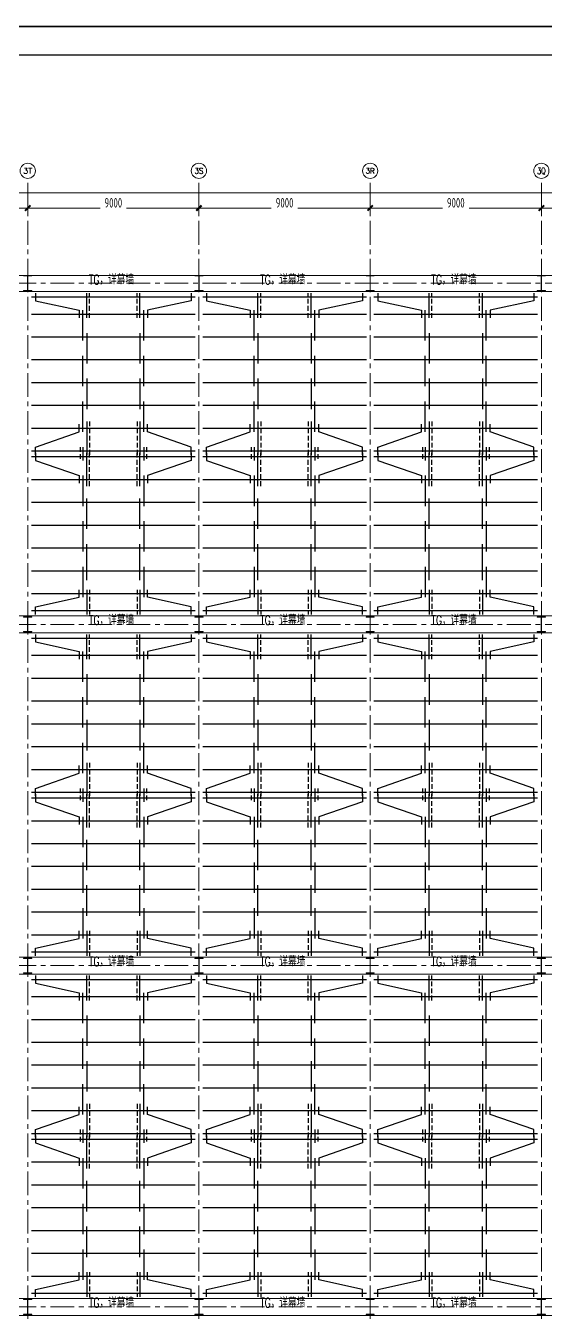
# Model space of a CAD drawing. Extents: x -1201378 to 2367219, y -619313 to 244905.
# Drawn here: x 2163142 to 2190442, y -237786 to -169915 of the extents above; entities that cross this region are included whole.
import ezdxf
from ezdxf.enums import TextEntityAlignment as Align

# ---------------------------------------------------------------- set-up
doc = ezdxf.new("R2010")
doc.units = 0
doc.header["$LTSCALE"] = 1000
doc.linetypes.add('CENTER', pattern=[2, 1.25, -0.25, 0.25, -0.25])
doc.linetypes.add('DASHED', pattern=[0.75, 0.5, -0.25])
doc.layers.get('0').update_dxf_attribs({"linetype": 'CONTINUOUS'})
doc.layers.get('Defpoints').update_dxf_attribs({"linetype": 'CONTINUOUS'})
for name, color, linetype in [('0-cxFrame', 155, 'CONTINUOUS'), ('A-WINDOW', 140, 'CONTINUOUS'), ('S-SHAPE', 51, 'CONTINUOUS')]:
    doc.layers.add(name, color=color, linetype=linetype)
for name, color, linetype, lineweight in [('0-cxText', 131, 'CONTINUOUS', 25), ('S-axis', 111, 'CONTINUOUS', 0), ('S-col', 2, 'CONTINUOUS', 0), ('S-dote', 5, 'CENTER', 0), ('THIN', 7, 'CONTINUOUS', 0), ('梁', 4, 'CONTINUOUS', 18)]:
    doc.layers.add(name, color=color, linetype=linetype, lineweight=lineweight)
doc.styles.add('_TCH_AXIS', font='COMPLEX', dxfattribs={"bigfont": 'GBCBIG'})
doc.styles.add('cx_tuming', font='simhei.ttf')
doc.styles.add('cx_tuqian1', font='')
doc.styles.add('TSSD_Dimension', font='tssdeng.shx', dxfattribs={"width": 0.7, "bigfont": 'hztxt.shx'})
doc.styles.add('TSSD_Rein', font='tj-romans1.shx', dxfattribs={"width": 0.7, "bigfont": 'tj-hztxt.shx'})
doc.styles.add('黑体', font='simhei.ttf', dxfattribs={"width": 0.8})
doc.styles.get('cx_tuqian1').set_extended_font_data('SimSun')
doc.dimstyles.new('TSSD_200_200', dxfattribs={"dimtxt": 500, "dimasz": 200, "dimexe": 200, "dimexo": 500, "dimgap": 200, "dimtad": 1, "dimdec": 0, "dimzin": 0, "dimdsep": 46, "dimtxsty": 'TSSD_Dimension', "dimblk": 'ARCHTICK', "dimcen": 0, "dimdle": 200, "dimclrt": 7, "dimadec": 0, "dimazin": 0, "dimtfac": 1, "dimtdec": 0, "dimtix": 1, "dimtmove": 2, "dimatfit": 3, "dimfxl": 1, "dimtolj": 1, "dimtzin": 0, "dimarcsym": 0})

# ---------------------------------------------------------------- blocks, each defined once
blk = doc.blocks.new('w42343243')
at = {"layer": 'S-col'}
blk.add_lwpolyline([(-165069, 621020), (-164639, 621020), (-164639, 621002), (-164848, 621002), (-164848, 620238), (-164639, 620238), (-164639, 620220), (-165069, 620220), (-165069, 620238), (-164860, 620238), (-164860, 621002), (-165069, 621002)], close=True, dxfattribs=at)
blk = doc.blocks.new('42343')
at = {"layer": 'A-WINDOW'}
for p in [(-117000, 100), (-108000, 100), (-99000, 100), (-90000, 100), (-117000, -17850), (-108000, -17850), (-99000, -17850), (-90000, -17850), (-117000, -35800), (-108000, -35800), (-99000, -35800), (-90000, -35800), (-117000, -53750), (-108000, -53750), (-99000, -53750), (-90000, -53750)]:
    blk.add_blockref('w42343243', p, dxfattribs=at)
blk = doc.blocks.new('_ArchTick')
at = {"color": 0, "linetype": 'ByBlock', "const_width": 0.5}
blk.add_lwpolyline([(-0.71, -0.71), (0.71, 0.71)], dxfattribs=at)
blk = doc.blocks.new('*D464')
at = {"layer": 'Defpoints', "color": 0, "transparency": 16777216}
for p in [(-236758, -279500), (-245758, -280358), (-236758, -280358)]:
    blk.add_point(p, dxfattribs=at)
at = {"layer": 'S-axis', "color": 0, "lineweight": -2, "transparency": 16777216}
for p, q in [((-245958, -279500), (-241957, -279500)), ((-245758, -279858), (-245758, -279300)), ((-236558, -279500), (-240560, -279500)), ((-236758, -279858), (-236758, -279300))]:
    blk.add_line(p, q, dxfattribs=at)
at = {"layer": 'S-axis', "color": 0, "lineweight": -2, "transparency": 16777216, "xscale": 200, "yscale": 200, "zscale": 200, "rotation": 180}
blk.add_blockref('_ArchTick', (-245758, -279500), dxfattribs=at)
at = {"layer": 'S-axis', "color": 0, "lineweight": -2, "transparency": 16777216, "xscale": 200, "yscale": 200, "zscale": 200}
blk.add_blockref('_ArchTick', (-236758, -279500), dxfattribs=at)
at = {"layer": 'S-axis', "color": 7, "transparency": 16777216, "insert": (-241258, -279225), "char_height": 500, "attachment_point": 5, "style": 'TSSD_Dimension'}
blk.add_mtext('\\A1;9000', dxfattribs=at)
blk = doc.blocks.new('*D465')
at = {"layer": 'Defpoints', "color": 0, "transparency": 16777216}
for p in [(-227758, -279500), (-236758, -280358), (-227758, -280358)]:
    blk.add_point(p, dxfattribs=at)
at = {"layer": 'S-axis', "color": 0, "lineweight": -2, "transparency": 16777216}
for p, q in [((-236958, -279500), (-232957, -279500)), ((-236758, -279858), (-236758, -279300)), ((-227558, -279500), (-231560, -279500)), ((-227758, -279858), (-227758, -279300))]:
    blk.add_line(p, q, dxfattribs=at)
at = {"layer": 'S-axis', "color": 0, "lineweight": -2, "transparency": 16777216, "xscale": 200, "yscale": 200, "zscale": 200, "rotation": 180}
blk.add_blockref('_ArchTick', (-236758, -279500), dxfattribs=at)
at = {"layer": 'S-axis', "color": 0, "lineweight": -2, "transparency": 16777216, "xscale": 200, "yscale": 200, "zscale": 200}
blk.add_blockref('_ArchTick', (-227758, -279500), dxfattribs=at)
at = {"layer": 'S-axis', "color": 7, "transparency": 16777216, "insert": (-232258, -279225), "char_height": 500, "attachment_point": 5, "style": 'TSSD_Dimension'}
blk.add_mtext('\\A1;9000', dxfattribs=at)
blk = doc.blocks.new('*D466')
at = {"layer": 'Defpoints', "color": 0, "transparency": 16777216}
for p in [(-218758, -279500), (-227758, -280358), (-218758, -280358)]:
    blk.add_point(p, dxfattribs=at)
at = {"layer": 'S-axis', "color": 0, "lineweight": -2, "transparency": 16777216}
for p, q in [((-227958, -279500), (-223957, -279500)), ((-227758, -279858), (-227758, -279300)), ((-218558, -279500), (-222560, -279500)), ((-218758, -279858), (-218758, -279300))]:
    blk.add_line(p, q, dxfattribs=at)
at = {"layer": 'S-axis', "color": 0, "lineweight": -2, "transparency": 16777216, "xscale": 200, "yscale": 200, "zscale": 200, "rotation": 180}
blk.add_blockref('_ArchTick', (-227758, -279500), dxfattribs=at)
at = {"layer": 'S-axis', "color": 0, "lineweight": -2, "transparency": 16777216, "xscale": 200, "yscale": 200, "zscale": 200}
blk.add_blockref('_ArchTick', (-218758, -279500), dxfattribs=at)
at = {"layer": 'S-axis', "color": 7, "transparency": 16777216, "insert": (-223258, -279225), "char_height": 500, "attachment_point": 5, "style": 'TSSD_Dimension'}
blk.add_mtext('\\A1;9000', dxfattribs=at)
blk = doc.blocks.new('*D467')
at = {"layer": 'Defpoints', "color": 0, "transparency": 16777216}
for p in [(-209758, -279500), (-218758, -280358), (-209758, -280358)]:
    blk.add_point(p, dxfattribs=at)
at = {"layer": 'S-axis', "color": 0, "lineweight": -2, "transparency": 16777216}
for p, q in [((-218958, -279500), (-214957, -279500)), ((-218758, -279858), (-218758, -279300)), ((-209558, -279500), (-213560, -279500)), ((-209758, -279858), (-209758, -279300))]:
    blk.add_line(p, q, dxfattribs=at)
at = {"layer": 'S-axis', "color": 0, "lineweight": -2, "transparency": 16777216, "xscale": 200, "yscale": 200, "zscale": 200, "rotation": 180}
blk.add_blockref('_ArchTick', (-218758, -279500), dxfattribs=at)
at = {"layer": 'S-axis', "color": 0, "lineweight": -2, "transparency": 16777216, "xscale": 200, "yscale": 200, "zscale": 200}
blk.add_blockref('_ArchTick', (-209758, -279500), dxfattribs=at)
at = {"layer": 'S-axis', "color": 7, "transparency": 16777216, "insert": (-214258, -279225), "char_height": 500, "attachment_point": 5, "style": 'TSSD_Dimension'}
blk.add_mtext('\\A1;9000', dxfattribs=at)
blk = doc.blocks.new('*D468')
at = {"layer": 'Defpoints', "color": 0, "transparency": 16777216}
for p in [(-200758, -279500), (-209758, -280358), (-200758, -280358)]:
    blk.add_point(p, dxfattribs=at)
at = {"layer": 'S-axis', "color": 0, "lineweight": -2, "transparency": 16777216}
for p, q in [((-209958, -279500), (-205957, -279500)), ((-209758, -279858), (-209758, -279300)), ((-200558, -279500), (-204560, -279500)), ((-200758, -279858), (-200758, -279300))]:
    blk.add_line(p, q, dxfattribs=at)
at = {"layer": 'S-axis', "color": 0, "lineweight": -2, "transparency": 16777216, "xscale": 200, "yscale": 200, "zscale": 200, "rotation": 180}
blk.add_blockref('_ArchTick', (-209758, -279500), dxfattribs=at)
at = {"layer": 'S-axis', "color": 0, "lineweight": -2, "transparency": 16777216, "xscale": 200, "yscale": 200, "zscale": 200}
blk.add_blockref('_ArchTick', (-200758, -279500), dxfattribs=at)
at = {"layer": 'S-axis', "color": 7, "transparency": 16777216, "insert": (-205258, -279225), "char_height": 500, "attachment_point": 5, "style": 'TSSD_Dimension'}
blk.add_mtext('\\A1;9000', dxfattribs=at)
blk = doc.blocks.new('*D483')
at = {"layer": 'Defpoints', "color": 0, "transparency": 16777216}
for p in [(-82958, -278700), (-268658, -280258), (-82958, -280258)]:
    blk.add_point(p, dxfattribs=at)
at = {"layer": 'S-axis', "color": 0, "lineweight": -2, "transparency": 16777216}
for p, q in [((-268858, -278700), (-176749, -278700)), ((-268658, -279758), (-268658, -278500)), ((-82758, -278700), (-174868, -278700)), ((-82958, -279758), (-82958, -278500))]:
    blk.add_line(p, q, dxfattribs=at)
at = {"layer": 'S-axis', "color": 0, "lineweight": -2, "transparency": 16777216, "xscale": 200, "yscale": 200, "zscale": 200, "rotation": 180}
blk.add_blockref('_ArchTick', (-268658, -278700), dxfattribs=at)
at = {"layer": 'S-axis', "color": 0, "lineweight": -2, "transparency": 16777216, "xscale": 200, "yscale": 200, "zscale": 200}
blk.add_blockref('_ArchTick', (-82958, -278700), dxfattribs=at)
at = {"layer": 'S-axis', "color": 7, "transparency": 16777216, "insert": (-175808, -278425), "char_height": 500, "attachment_point": 5, "style": 'TSSD_Dimension'}
blk.add_mtext('\\A1;185700', dxfattribs=at)
blk = doc.blocks.new('TK22.A0 L(Dragon)')
at = {"layer": '0-cxFrame', "color": 7, "const_width": 0.5}
blk.add_lwpolyline([(0, 0), (-1486, 0), (-1486, 841), (0, 841)], close=True, dxfattribs=at)
at = {"layer": '0-cxFrame', "const_width": 0.5}
blk.add_lwpolyline([(-80, 10), (-1466, 10), (-1466, 831), (-80, 831)], close=True, dxfattribs=at)
at = {"style": '黑体', "flags": 4}
blk.add_attdef('图幅', text='', height=3.3, dxfattribs=at).set_placement((-40, 3), align=Align.RIGHT)
at = {"layer": '0-cxText', "flags": 4}
for tag, height, style, p in [('建设单位', 3.5, 'cx_tuming', (-45, 240)), ('项目名称', 3.5, 'cx_tuming', (-45, 210)), ('子项名称', 3.5, 'cx_tuming', (-45, 180)), ('工程编号', 3.3, 'cx_tuqian1', (-35, 165)), ('图名1', 3.5, 'cx_tuming', (-45, 87)), ('图名2', 3.5, 'cx_tuming', (-45, 79)), ('图名3', 3.5, 'cx_tuming', (-45, 71)), ('出图日期', 3.3, 'cx_tuqian1', (-39, 60)), ('专业', 3.3, 'cx_tuqian1', (-55, 52)), ('图号', 3.3, 'cx_tuqian1', (-55, 44)), ('版次', 3.3, 'cx_tuqian1', (-20, 44))]:
    blk.add_attdef(tag, text='', height=height, dxfattribs=dict(at, style=style)).set_placement(p, align=Align.MIDDLE)
at = {"layer": 'Defpoints', "color": 6, "flags": 4}
for tag, height, style, p in [('tufu', 3.3, '黑体', (-12, 12)), ('dwfname', 4, 'cx_tuqian1', (-80, 3))]:
    blk.add_attdef(tag, text='', height=height, dxfattribs=dict(at, style=style)).set_placement(p, align=Align.RIGHT)
blk = doc.blocks.new('3#轴网')
at = {"layer": 'S-axis'}
for centre in [(-236758.5, -277544.2), (-227758.5, -277544.2), (-218758.5, -277544.2), (-209758.5, -277544.2)]:
    blk.add_circle(centre, 400, dxfattribs=at)
at = {"layer": 'S-dote'}
for p, q in [((-236758.5, -363428.2), (-236758.5, -277948.2)), ((-227758.5, -363428.2), (-227758.5, -277948.2)), ((-218758.5, -363428.2), (-218758.5, -277944.2)), ((-209758.5, -363428.2), (-209758.5, -277944.2)), ((-78316.2, -283448.2), (-273210.6, -283448.2)), ((-78316.2, -301398.2), (-273210.6, -301398.2)), ((-78316.2, -319348.2), (-273210.6, -319348.2)), ((-78316.2, -337298.2), (-273210.6, -337298.2))]:
    blk.add_line(p, q, dxfattribs=at)
at = {"layer": 'S-axis', "style": '_TCH_AXIS'}
for s, height, p, p2 in [('3T', 294.28, (-236996.7, -277691.4), (-236520.2, -277691.4)), ('3S', 300.65, (-227994.7, -277694.5), (-227522.2, -277694.5)), ('3R', 276.42, (-219002, -277682.4), (-218515, -277682.4))]:
    blk.add_text(s, height=height, dxfattribs=at).set_placement(p, p2, align=Align.FIT)
at = {"layer": 'S-axis', "style": '_TCH_AXIS', "width": 0.807692}
blk.add_text('3Q', height=333.94, dxfattribs=at).set_placement((-209983.2, -277711.2), (-209533.7, -277711.2), align=Align.FIT)
at = {"layer": 'S-axis'}
for base, p1, p2, picture, middle in [((-82958.5, -278700.4), (-268658.5, -280258.4), (-82958.5, -280258.4), '*D483', (-175808.5, -278425.4)), ((-236758.5, -279500.4), (-245758.5, -280358.4), (-236758.5, -280358.4), '*D464', (-241258.5, -279225.4)), ((-227758.5, -279500.4), (-236758.5, -280358.4), (-227758.5, -280358.4), '*D465', (-232258.5, -279225.4)), ((-218758.5, -279500.4), (-227758.5, -280358.4), (-218758.5, -280358.4), '*D466', (-223258.5, -279225.4)), ((-209758.5, -279500.4), (-218758.5, -280358.4), (-209758.5, -280358.4), '*D467', (-214258.5, -279225.4)), ((-200758.5, -279500.4), (-209758.5, -280358.4), (-200758.5, -280358.4), '*D468', (-205258.5, -279225.4))]:
    dim = blk.add_linear_dim(base=base, p1=p1, p2=p2, angle=0, dimstyle='TSSD_200_200', dxfattribs=at)
    dim.commit()
    dim.dimension.update_dxf_attribs({"geometry": picture, "text_midpoint": middle, "dimtype": 161})

msp = doc.modelspace()

# ---------------------------------------------------------------- linework, layer by layer
at = {"layer": 'S-SHAPE'}
for p, q in [((2163441.5, -184173.2), (2172041.5, -184173.2)), ((2166341.5, -185273.2), (2166341.5, -183973.2)), ((2169141.5, -185273.2), (2169141.5, -183973.2)), ((2172441.5, -184173.2), (2181041.5, -184173.2)), ((2175341.5, -185273.2), (2175341.5, -183973.2)), ((2178141.5, -185273.2), (2178141.5, -183973.2)), ((2181441.5, -184173.2), (2190041.5, -184173.2)), ((2184341.5, -185273.2), (2184341.5, -183973.2)), ((2187141.5, -185273.2), (2187141.5, -183973.2)), ((2163441.5, -185073.2), (2172041.5, -185073.2)), ((2166141.5, -186473.2), (2166141.5, -184873.2)), ((2169341.5, -186473.2), (2169341.5, -184873.2)), ((2172441.5, -185073.2), (2181041.5, -185073.2)), ((2175141.5, -186473.2), (2175141.5, -184873.2)), ((2178341.5, -186473.2), (2178341.5, -184873.2)), ((2181441.5, -185073.2), (2190041.5, -185073.2)), ((2184141.5, -186473.2), (2184141.5, -184873.2)), ((2187341.5, -186473.2), (2187341.5, -184873.2)), ((2163441.5, -186273.2), (2172041.5, -186273.2)), ((2166341.5, -186073.2), (2166341.5, -187673.2)), ((2169141.5, -186073.2), (2169141.5, -187673.2)), ((2172441.5, -186273.2), (2181041.5, -186273.2)), ((2175341.5, -186073.2), (2175341.5, -187673.2)), ((2178141.5, -186073.2), (2178141.5, -187673.2)), ((2181441.5, -186273.2), (2190041.5, -186273.2)), ((2184341.5, -186073.2), (2184341.5, -187673.2)), ((2187141.5, -186073.2), (2187141.5, -187673.2)), ((2166141.5, -188873.2), (2166141.5, -187273.2)), ((2169341.5, -188873.2), (2169341.5, -187273.2)), ((2175141.5, -188873.2), (2175141.5, -187273.2)), ((2178341.5, -188873.2), (2178341.5, -187273.2)), ((2184141.5, -188873.2), (2184141.5, -187273.2)), ((2187341.5, -188873.2), (2187341.5, -187273.2)), ((2163441.5, -187473.2), (2172041.5, -187473.2)), ((2172441.5, -187473.2), (2181041.5, -187473.2)), ((2181441.5, -187473.2), (2190041.5, -187473.2)), ((2163441.5, -188673.2), (2172041.5, -188673.2)), ((2166341.5, -188473.2), (2166341.5, -190073.2)), ((2169141.5, -188473.2), (2169141.5, -190073.2)), ((2172441.5, -188673.2), (2181041.5, -188673.2)), ((2175341.5, -188473.2), (2175341.5, -190073.2)), ((2178141.5, -188473.2), (2178141.5, -190073.2)), ((2181441.5, -188673.2), (2190041.5, -188673.2)), ((2184341.5, -188473.2), (2184341.5, -190073.2)), ((2187141.5, -188473.2), (2187141.5, -190073.2)), ((2163441.5, -189873.2), (2172041.5, -189873.2)), ((2166141.5, -191273.2), (2166141.5, -189673.2)), ((2169341.5, -191273.2), (2169341.5, -189673.2)), ((2172441.5, -189873.2), (2181041.5, -189873.2)), ((2175141.5, -191273.2), (2175141.5, -189673.2)), ((2178341.5, -191273.2), (2178341.5, -189673.2)), ((2181441.5, -189873.2), (2190041.5, -189873.2)), ((2184141.5, -191273.2), (2184141.5, -189673.2)), ((2187341.5, -191273.2), (2187341.5, -189673.2)), ((2163441.5, -191073.2), (2172041.5, -191073.2)), ((2166341.5, -190723.2), (2166341.5, -192473.2)), ((2169141.5, -190723.2), (2169141.5, -192473.2)), ((2172441.5, -191073.2), (2181041.5, -191073.2)), ((2175341.5, -190723.2), (2175341.5, -192473.2)), ((2178141.5, -190723.2), (2178141.5, -192473.2)), ((2181441.5, -191073.2), (2190041.5, -191073.2)), ((2184341.5, -190723.2), (2184341.5, -192473.2)), ((2187141.5, -190723.2), (2187141.5, -192473.2)), ((2166141.5, -192073.2), (2166141.5, -192773.2)), ((2169341.5, -192073.2), (2169341.5, -192773.2)), ((2175141.5, -192073.2), (2175141.5, -192773.2)), ((2178341.5, -192073.2), (2178341.5, -192773.2)), ((2184141.5, -192073.2), (2184141.5, -192773.2)), ((2187341.5, -192073.2), (2187341.5, -192773.2)), ((2163441.5, -192273.2), (2172041.5, -192273.2)), ((2163441.5, -192573.2), (2172041.5, -192573.2)), ((2166341.5, -194123.2), (2166341.5, -192373.2)), ((2169141.5, -194123.2), (2169141.5, -192373.2)), ((2172441.5, -192273.2), (2181041.5, -192273.2)), ((2172441.5, -192573.2), (2181041.5, -192573.2)), ((2175341.5, -194123.2), (2175341.5, -192373.2)), ((2178141.5, -194123.2), (2178141.5, -192373.2)), ((2181441.5, -192273.2), (2190041.5, -192273.2)), ((2181441.5, -192573.2), (2190041.5, -192573.2)), ((2184341.5, -194123.2), (2184341.5, -192373.2)), ((2187141.5, -194123.2), (2187141.5, -192373.2)), ((2163441.5, -193773.2), (2172041.5, -193773.2)), ((2166141.5, -193573.2), (2166141.5, -195173.2)), ((2169341.5, -193573.2), (2169341.5, -195173.2)), ((2172441.5, -193773.2), (2181041.5, -193773.2)), ((2175141.5, -193573.2), (2175141.5, -195173.2)), ((2178341.5, -193573.2), (2178341.5, -195173.2)), ((2181441.5, -193773.2), (2190041.5, -193773.2)), ((2184141.5, -193573.2), (2184141.5, -195173.2)), ((2187341.5, -193573.2), (2187341.5, -195173.2)), ((2166341.5, -196373.2), (2166341.5, -194773.2)), ((2169141.5, -196373.2), (2169141.5, -194773.2)), ((2175341.5, -196373.2), (2175341.5, -194773.2)), ((2178141.5, -196373.2), (2178141.5, -194773.2)), ((2184341.5, -196373.2), (2184341.5, -194773.2)), ((2187141.5, -196373.2), (2187141.5, -194773.2)), ((2163441.5, -194973.2), (2172041.5, -194973.2)), ((2172441.5, -194973.2), (2181041.5, -194973.2)), ((2181441.5, -194973.2), (2190041.5, -194973.2)), ((2166141.5, -195973.2), (2166141.5, -197573.2)), ((2169341.5, -195973.2), (2169341.5, -197573.2)), ((2175141.5, -195973.2), (2175141.5, -197573.2)), ((2178341.5, -195973.2), (2178341.5, -197573.2)), ((2184141.5, -195973.2), (2184141.5, -197573.2)), ((2187341.5, -195973.2), (2187341.5, -197573.2)), ((2163441.5, -196173.2), (2172041.5, -196173.2)), ((2172441.5, -196173.2), (2181041.5, -196173.2)), ((2181441.5, -196173.2), (2190041.5, -196173.2)), ((2163441.5, -197373.2), (2172041.5, -197373.2)), ((2166341.5, -199073.2), (2166341.5, -197173.2)), ((2169141.5, -199073.2), (2169141.5, -197173.2)), ((2172441.5, -197373.2), (2181041.5, -197373.2)), ((2175341.5, -199073.2), (2175341.5, -197173.2)), ((2178141.5, -199073.2), (2178141.5, -197173.2)), ((2181441.5, -197373.2), (2190041.5, -197373.2)), ((2184341.5, -199073.2), (2184341.5, -197173.2)), ((2187141.5, -199073.2), (2187141.5, -197173.2)), ((2163441.5, -198573.2), (2172041.5, -198573.2)), ((2166141.5, -198373.2), (2166141.5, -199973.2)), ((2169341.5, -198373.2), (2169341.5, -199973.2)), ((2172441.5, -198573.2), (2181041.5, -198573.2)), ((2175141.5, -198373.2), (2175141.5, -199973.2)), ((2178341.5, -198373.2), (2178341.5, -199973.2)), ((2181441.5, -198573.2), (2190041.5, -198573.2)), ((2184141.5, -198373.2), (2184141.5, -199973.2)), ((2187341.5, -198373.2), (2187341.5, -199973.2)), ((2163441.5, -199773.2), (2172041.5, -199773.2)), ((2166341.5, -199573.2), (2166341.5, -200873.2)), ((2169141.5, -199573.2), (2169141.5, -200873.2)), ((2172441.5, -199773.2), (2181041.5, -199773.2)), ((2175341.5, -199573.2), (2175341.5, -200873.2)), ((2178141.5, -199573.2), (2178141.5, -200873.2)), ((2181441.5, -199773.2), (2190041.5, -199773.2)), ((2184341.5, -199573.2), (2184341.5, -200873.2)), ((2187141.5, -199573.2), (2187141.5, -200873.2)), ((2163441.5, -200673.2), (2172041.5, -200673.2)), ((2172441.5, -200673.2), (2181041.5, -200673.2)), ((2181441.5, -200673.2), (2190041.5, -200673.2)), ((2163441.5, -202123.2), (2172041.5, -202123.2)), ((2166341.5, -203223.2), (2166341.5, -201923.2)), ((2169141.5, -203223.2), (2169141.5, -201923.2)), ((2172441.5, -202123.2), (2181041.5, -202123.2)), ((2175341.5, -203223.2), (2175341.5, -201923.2)), ((2178141.5, -203223.2), (2178141.5, -201923.2)), ((2181441.5, -202123.2), (2190041.5, -202123.2)), ((2184341.5, -203223.2), (2184341.5, -201923.2)), ((2187141.5, -203223.2), (2187141.5, -201923.2)), ((2166141.5, -204423.2), (2166141.5, -202823.2)), ((2169341.5, -204423.2), (2169341.5, -202823.2)), ((2175141.5, -204423.2), (2175141.5, -202823.2)), ((2178341.5, -204423.2), (2178341.5, -202823.2)), ((2184141.5, -204423.2), (2184141.5, -202823.2)), ((2187341.5, -204423.2), (2187341.5, -202823.2)), ((2163441.5, -203023.2), (2172041.5, -203023.2)), ((2172441.5, -203023.2), (2181041.5, -203023.2)), ((2181441.5, -203023.2), (2190041.5, -203023.2)), ((2163441.5, -204223.2), (2172041.5, -204223.2)), ((2166341.5, -204023.2), (2166341.5, -205623.2)), ((2169141.5, -204023.2), (2169141.5, -205623.2)), ((2172441.5, -204223.2), (2181041.5, -204223.2)), ((2175341.5, -204023.2), (2175341.5, -205623.2)), ((2178141.5, -204023.2), (2178141.5, -205623.2)), ((2181441.5, -204223.2), (2190041.5, -204223.2)), ((2184341.5, -204023.2), (2184341.5, -205623.2)), ((2187141.5, -204023.2), (2187141.5, -205623.2)), ((2163441.5, -205423.2), (2172041.5, -205423.2)), ((2166141.5, -206823.2), (2166141.5, -205223.2)), ((2169341.5, -206823.2), (2169341.5, -205223.2)), ((2172441.5, -205423.2), (2181041.5, -205423.2)), ((2175141.5, -206823.2), (2175141.5, -205223.2)), ((2178341.5, -206823.2), (2178341.5, -205223.2)), ((2181441.5, -205423.2), (2190041.5, -205423.2)), ((2184141.5, -206823.2), (2184141.5, -205223.2)), ((2187341.5, -206823.2), (2187341.5, -205223.2)), ((2163441.5, -206623.2), (2172041.5, -206623.2)), ((2166341.5, -206423.2), (2166341.5, -208023.2)), ((2169141.5, -206423.2), (2169141.5, -208023.2)), ((2172441.5, -206623.2), (2181041.5, -206623.2)), ((2175341.5, -206423.2), (2175341.5, -208023.2)), ((2178141.5, -206423.2), (2178141.5, -208023.2)), ((2181441.5, -206623.2), (2190041.5, -206623.2)), ((2184341.5, -206423.2), (2184341.5, -208023.2)), ((2187141.5, -206423.2), (2187141.5, -208023.2)), ((2166141.5, -209223.2), (2166141.5, -207623.2)), ((2169341.5, -209223.2), (2169341.5, -207623.2)), ((2175141.5, -209223.2), (2175141.5, -207623.2)), ((2178341.5, -209223.2), (2178341.5, -207623.2)), ((2184141.5, -209223.2), (2184141.5, -207623.2)), ((2187341.5, -209223.2), (2187341.5, -207623.2)), ((2163441.5, -207823.2), (2172041.5, -207823.2)), ((2172441.5, -207823.2), (2181041.5, -207823.2)), ((2181441.5, -207823.2), (2190041.5, -207823.2)), ((2163441.5, -209023.2), (2172041.5, -209023.2)), ((2166341.5, -208673.2), (2166341.5, -210423.2)), ((2169141.5, -208673.2), (2169141.5, -210423.2)), ((2172441.5, -209023.2), (2181041.5, -209023.2)), ((2175341.5, -208673.2), (2175341.5, -210423.2)), ((2178141.5, -208673.2), (2178141.5, -210423.2)), ((2181441.5, -209023.2), (2190041.5, -209023.2)), ((2184341.5, -208673.2), (2184341.5, -210423.2)), ((2187141.5, -208673.2), (2187141.5, -210423.2)), ((2163441.5, -210223.2), (2172041.5, -210223.2)), ((2166141.5, -210023.2), (2166141.5, -210723.2)), ((2166341.5, -212073.2), (2166341.5, -210323.2)), ((2169141.5, -212073.2), (2169141.5, -210323.2)), ((2169341.5, -210023.2), (2169341.5, -210723.2)), ((2172441.5, -210223.2), (2181041.5, -210223.2)), ((2175141.5, -210023.2), (2175141.5, -210723.2)), ((2175341.5, -212073.2), (2175341.5, -210323.2)), ((2178141.5, -212073.2), (2178141.5, -210323.2)), ((2178341.5, -210023.2), (2178341.5, -210723.2)), ((2181441.5, -210223.2), (2190041.5, -210223.2)), ((2184141.5, -210023.2), (2184141.5, -210723.2)), ((2184341.5, -212073.2), (2184341.5, -210323.2)), ((2187141.5, -212073.2), (2187141.5, -210323.2)), ((2187341.5, -210023.2), (2187341.5, -210723.2)), ((2163441.5, -210523.2), (2172041.5, -210523.2)), ((2172441.5, -210523.2), (2181041.5, -210523.2)), ((2181441.5, -210523.2), (2190041.5, -210523.2)), ((2163441.5, -211723.2), (2172041.5, -211723.2)), ((2166141.5, -211523.2), (2166141.5, -213123.2)), ((2169341.5, -211523.2), (2169341.5, -213123.2)), ((2172441.5, -211723.2), (2181041.5, -211723.2)), ((2175141.5, -211523.2), (2175141.5, -213123.2)), ((2178341.5, -211523.2), (2178341.5, -213123.2)), ((2181441.5, -211723.2), (2190041.5, -211723.2)), ((2184141.5, -211523.2), (2184141.5, -213123.2)), ((2187341.5, -211523.2), (2187341.5, -213123.2)), ((2163441.5, -212923.2), (2172041.5, -212923.2)), ((2166341.5, -214323.2), (2166341.5, -212723.2)), ((2169141.5, -214323.2), (2169141.5, -212723.2)), ((2172441.5, -212923.2), (2181041.5, -212923.2)), ((2175341.5, -214323.2), (2175341.5, -212723.2)), ((2178141.5, -214323.2), (2178141.5, -212723.2)), ((2181441.5, -212923.2), (2190041.5, -212923.2)), ((2184341.5, -214323.2), (2184341.5, -212723.2)), ((2187141.5, -214323.2), (2187141.5, -212723.2)), ((2163441.5, -214123.2), (2172041.5, -214123.2)), ((2166141.5, -213923.2), (2166141.5, -215523.2)), ((2169341.5, -213923.2), (2169341.5, -215523.2)), ((2172441.5, -214123.2), (2181041.5, -214123.2)), ((2175141.5, -213923.2), (2175141.5, -215523.2)), ((2178341.5, -213923.2), (2178341.5, -215523.2)), ((2181441.5, -214123.2), (2190041.5, -214123.2)), ((2184141.5, -213923.2), (2184141.5, -215523.2)), ((2187341.5, -213923.2), (2187341.5, -215523.2)), ((2166341.5, -216723.2), (2166341.5, -215123.2)), ((2169141.5, -216723.2), (2169141.5, -215123.2)), ((2175341.5, -216723.2), (2175341.5, -215123.2)), ((2178141.5, -216723.2), (2178141.5, -215123.2)), ((2184341.5, -216723.2), (2184341.5, -215123.2)), ((2187141.5, -216723.2), (2187141.5, -215123.2)), ((2163441.5, -215323.2), (2172041.5, -215323.2)), ((2172441.5, -215323.2), (2181041.5, -215323.2)), ((2181441.5, -215323.2), (2190041.5, -215323.2)), ((2166141.5, -216323.2), (2166141.5, -217923.2)), ((2169341.5, -216323.2), (2169341.5, -217923.2)), ((2175141.5, -216323.2), (2175141.5, -217923.2)), ((2178341.5, -216323.2), (2178341.5, -217923.2)), ((2184141.5, -216323.2), (2184141.5, -217923.2)), ((2187341.5, -216323.2), (2187341.5, -217923.2)), ((2163441.5, -216523.2), (2172041.5, -216523.2)), ((2172441.5, -216523.2), (2181041.5, -216523.2)), ((2181441.5, -216523.2), (2190041.5, -216523.2)), ((2163441.5, -217723.2), (2172041.5, -217723.2)), ((2166341.5, -217523.2), (2166341.5, -218823.2)), ((2169141.5, -217523.2), (2169141.5, -218823.2)), ((2172441.5, -217723.2), (2181041.5, -217723.2)), ((2175341.5, -217523.2), (2175341.5, -218823.2)), ((2178141.5, -217523.2), (2178141.5, -218823.2)), ((2181441.5, -217723.2), (2190041.5, -217723.2)), ((2184341.5, -217523.2), (2184341.5, -218823.2)), ((2187141.5, -217523.2), (2187141.5, -218823.2)), ((2163441.5, -218623.2), (2172041.5, -218623.2)), ((2172441.5, -218623.2), (2181041.5, -218623.2)), ((2181441.5, -218623.2), (2190041.5, -218623.2)), ((2166341.5, -221173.2), (2166341.5, -219873.2)), ((2169141.5, -221173.2), (2169141.5, -219873.2)), ((2175341.5, -221173.2), (2175341.5, -219873.2)), ((2178141.5, -221173.2), (2178141.5, -219873.2)), ((2184341.5, -221173.2), (2184341.5, -219873.2)), ((2187141.5, -221173.2), (2187141.5, -219873.2)), ((2163441.5, -220073.2), (2172041.5, -220073.2)), ((2172441.5, -220073.2), (2181041.5, -220073.2)), ((2181441.5, -220073.2), (2190041.5, -220073.2)), ((2163441.5, -220973.2), (2172041.5, -220973.2)), ((2166141.5, -222373.2), (2166141.5, -220773.2)), ((2169341.5, -222373.2), (2169341.5, -220773.2)), ((2172441.5, -220973.2), (2181041.5, -220973.2)), ((2175141.5, -222373.2), (2175141.5, -220773.2)), ((2178341.5, -222373.2), (2178341.5, -220773.2)), ((2181441.5, -220973.2), (2190041.5, -220973.2)), ((2184141.5, -222373.2), (2184141.5, -220773.2)), ((2187341.5, -222373.2), (2187341.5, -220773.2)), ((2163441.5, -222173.2), (2172041.5, -222173.2)), ((2166341.5, -221973.2), (2166341.5, -223573.2)), ((2169141.5, -221973.2), (2169141.5, -223573.2)), ((2172441.5, -222173.2), (2181041.5, -222173.2)), ((2175341.5, -221973.2), (2175341.5, -223573.2)), ((2178141.5, -221973.2), (2178141.5, -223573.2)), ((2181441.5, -222173.2), (2190041.5, -222173.2)), ((2184341.5, -221973.2), (2184341.5, -223573.2)), ((2187141.5, -221973.2), (2187141.5, -223573.2)), ((2166141.5, -224773.2), (2166141.5, -223173.2)), ((2169341.5, -224773.2), (2169341.5, -223173.2)), ((2175141.5, -224773.2), (2175141.5, -223173.2)), ((2178341.5, -224773.2), (2178341.5, -223173.2)), ((2184141.5, -224773.2), (2184141.5, -223173.2)), ((2187341.5, -224773.2), (2187341.5, -223173.2)), ((2163441.5, -223373.2), (2172041.5, -223373.2)), ((2172441.5, -223373.2), (2181041.5, -223373.2)), ((2181441.5, -223373.2), (2190041.5, -223373.2)), ((2163441.5, -224573.2), (2172041.5, -224573.2)), ((2166341.5, -224373.2), (2166341.5, -225973.2)), ((2169141.5, -224373.2), (2169141.5, -225973.2)), ((2172441.5, -224573.2), (2181041.5, -224573.2)), ((2175341.5, -224373.2), (2175341.5, -225973.2)), ((2178141.5, -224373.2), (2178141.5, -225973.2)), ((2181441.5, -224573.2), (2190041.5, -224573.2)), ((2184341.5, -224373.2), (2184341.5, -225973.2)), ((2187141.5, -224373.2), (2187141.5, -225973.2)), ((2163441.5, -225773.2), (2172041.5, -225773.2)), ((2166141.5, -227173.2), (2166141.5, -225573.2)), ((2169341.5, -227173.2), (2169341.5, -225573.2)), ((2172441.5, -225773.2), (2181041.5, -225773.2)), ((2175141.5, -227173.2), (2175141.5, -225573.2)), ((2178341.5, -227173.2), (2178341.5, -225573.2)), ((2181441.5, -225773.2), (2190041.5, -225773.2)), ((2184141.5, -227173.2), (2184141.5, -225573.2)), ((2187341.5, -227173.2), (2187341.5, -225573.2)), ((2166341.5, -226623.2), (2166341.5, -228373.2)), ((2169141.5, -226623.2), (2169141.5, -228373.2)), ((2175341.5, -226623.2), (2175341.5, -228373.2)), ((2178141.5, -226623.2), (2178141.5, -228373.2)), ((2184341.5, -226623.2), (2184341.5, -228373.2)), ((2187141.5, -226623.2), (2187141.5, -228373.2)), ((2163441.5, -226973.2), (2172041.5, -226973.2)), ((2172441.5, -226973.2), (2181041.5, -226973.2)), ((2181441.5, -226973.2), (2190041.5, -226973.2)), ((2166141.5, -227973.2), (2166141.5, -228673.2)), ((2169341.5, -227973.2), (2169341.5, -228673.2)), ((2175141.5, -227973.2), (2175141.5, -228673.2)), ((2178341.5, -227973.2), (2178341.5, -228673.2)), ((2184141.5, -227973.2), (2184141.5, -228673.2)), ((2187341.5, -227973.2), (2187341.5, -228673.2)), ((2163441.5, -228173.2), (2172041.5, -228173.2)), ((2163441.5, -228473.2), (2172041.5, -228473.2)), ((2166341.5, -230023.2), (2166341.5, -228273.2)), ((2169141.5, -230023.2), (2169141.5, -228273.2)), ((2172441.5, -228173.2), (2181041.5, -228173.2)), ((2172441.5, -228473.2), (2181041.5, -228473.2)), ((2175341.5, -230023.2), (2175341.5, -228273.2)), ((2178141.5, -230023.2), (2178141.5, -228273.2)), ((2181441.5, -228173.2), (2190041.5, -228173.2)), ((2181441.5, -228473.2), (2190041.5, -228473.2)), ((2184341.5, -230023.2), (2184341.5, -228273.2)), ((2187141.5, -230023.2), (2187141.5, -228273.2)), ((2163441.5, -229673.2), (2172041.5, -229673.2)), ((2166141.5, -229473.2), (2166141.5, -231073.2)), ((2169341.5, -229473.2), (2169341.5, -231073.2)), ((2172441.5, -229673.2), (2181041.5, -229673.2)), ((2175141.5, -229473.2), (2175141.5, -231073.2)), ((2178341.5, -229473.2), (2178341.5, -231073.2)), ((2181441.5, -229673.2), (2190041.5, -229673.2)), ((2184141.5, -229473.2), (2184141.5, -231073.2)), ((2187341.5, -229473.2), (2187341.5, -231073.2)), ((2166341.5, -232273.2), (2166341.5, -230673.2)), ((2169141.5, -232273.2), (2169141.5, -230673.2)), ((2175341.5, -232273.2), (2175341.5, -230673.2)), ((2178141.5, -232273.2), (2178141.5, -230673.2)), ((2184341.5, -232273.2), (2184341.5, -230673.2)), ((2187141.5, -232273.2), (2187141.5, -230673.2)), ((2163441.5, -230873.2), (2172041.5, -230873.2)), ((2172441.5, -230873.2), (2181041.5, -230873.2)), ((2181441.5, -230873.2), (2190041.5, -230873.2)), ((2163441.5, -232073.2), (2172041.5, -232073.2)), ((2166141.5, -231873.2), (2166141.5, -233473.2)), ((2169341.5, -231873.2), (2169341.5, -233473.2)), ((2172441.5, -232073.2), (2181041.5, -232073.2)), ((2175141.5, -231873.2), (2175141.5, -233473.2)), ((2178341.5, -231873.2), (2178341.5, -233473.2)), ((2181441.5, -232073.2), (2190041.5, -232073.2)), ((2184141.5, -231873.2), (2184141.5, -233473.2)), ((2187341.5, -231873.2), (2187341.5, -233473.2)), ((2163441.5, -233273.2), (2172041.5, -233273.2)), ((2166341.5, -234673.2), (2166341.5, -233073.2)), ((2169141.5, -234673.2), (2169141.5, -233073.2)), ((2172441.5, -233273.2), (2181041.5, -233273.2)), ((2175341.5, -234673.2), (2175341.5, -233073.2)), ((2178141.5, -234673.2), (2178141.5, -233073.2)), ((2181441.5, -233273.2), (2190041.5, -233273.2)), ((2184341.5, -234673.2), (2184341.5, -233073.2)), ((2187141.5, -234673.2), (2187141.5, -233073.2)), ((2163441.5, -234473.2), (2172041.5, -234473.2)), ((2166141.5, -234273.2), (2166141.5, -235873.2)), ((2169341.5, -234273.2), (2169341.5, -235873.2)), ((2172441.5, -234473.2), (2181041.5, -234473.2)), ((2175141.5, -234273.2), (2175141.5, -235873.2)), ((2178341.5, -234273.2), (2178341.5, -235873.2)), ((2181441.5, -234473.2), (2190041.5, -234473.2)), ((2184141.5, -234273.2), (2184141.5, -235873.2)), ((2187341.5, -234273.2), (2187341.5, -235873.2)), ((2166341.5, -235473.2), (2166341.5, -236773.2)), ((2169141.5, -235473.2), (2169141.5, -236773.2)), ((2175341.5, -235473.2), (2175341.5, -236773.2)), ((2178141.5, -235473.2), (2178141.5, -236773.2)), ((2184341.5, -235473.2), (2184341.5, -236773.2)), ((2187141.5, -235473.2), (2187141.5, -236773.2)), ((2163441.5, -235673.2), (2172041.5, -235673.2)), ((2172441.5, -235673.2), (2181041.5, -235673.2)), ((2181441.5, -235673.2), (2190041.5, -235673.2)), ((2163441.5, -236573.2), (2172041.5, -236573.2)), ((2172441.5, -236573.2), (2181041.5, -236573.2)), ((2181441.5, -236573.2), (2190041.5, -236573.2))]:
    msp.add_line(p, q, dxfattribs=at)
at = {"layer": 'S-SHAPE', "linetype": 'DASHED', "ltscale": 0.5}
for p, q in [((2166491.5, -185273.2), (2166491.5, -183973.2)), ((2168991.5, -185273.2), (2168991.5, -183973.2)), ((2175491.5, -185273.2), (2175491.5, -183973.2)), ((2177991.5, -185273.2), (2177991.5, -183973.2)), ((2184491.5, -185273.2), (2184491.5, -183973.2)), ((2186991.5, -185273.2), (2186991.5, -183973.2)), ((2166491.5, -190723.2), (2166491.5, -192473.2)), ((2168991.5, -190723.2), (2168991.5, -192473.2)), ((2175491.5, -190723.2), (2175491.5, -192473.2)), ((2177991.5, -190723.2), (2177991.5, -192473.2)), ((2184491.5, -190723.2), (2184491.5, -192473.2)), ((2186991.5, -190723.2), (2186991.5, -192473.2)), ((2165991.5, -192073.2), (2165991.5, -192773.2)), ((2169491.5, -192073.2), (2169491.5, -192773.2)), ((2174991.5, -192073.2), (2174991.5, -192773.2)), ((2178491.5, -192073.2), (2178491.5, -192773.2)), ((2183991.5, -192073.2), (2183991.5, -192773.2)), ((2187491.5, -192073.2), (2187491.5, -192773.2)), ((2166491.5, -194123.2), (2166491.5, -192373.2)), ((2168991.5, -194123.2), (2168991.5, -192373.2)), ((2175491.5, -194123.2), (2175491.5, -192373.2)), ((2177991.5, -194123.2), (2177991.5, -192373.2)), ((2184491.5, -194123.2), (2184491.5, -192373.2)), ((2186991.5, -194123.2), (2186991.5, -192373.2)), ((2166491.5, -199573.2), (2166491.5, -200873.2)), ((2168991.5, -199573.2), (2168991.5, -200873.2)), ((2175491.5, -199573.2), (2175491.5, -200873.2)), ((2177991.5, -199573.2), (2177991.5, -200873.2)), ((2184491.5, -199573.2), (2184491.5, -200873.2)), ((2186991.5, -199573.2), (2186991.5, -200873.2)), ((2166491.5, -203223.2), (2166491.5, -201923.2)), ((2168991.5, -203223.2), (2168991.5, -201923.2)), ((2175491.5, -203223.2), (2175491.5, -201923.2)), ((2177991.5, -203223.2), (2177991.5, -201923.2)), ((2184491.5, -203223.2), (2184491.5, -201923.2)), ((2186991.5, -203223.2), (2186991.5, -201923.2)), ((2166491.5, -208673.2), (2166491.5, -210423.2)), ((2168991.5, -208673.2), (2168991.5, -210423.2)), ((2175491.5, -208673.2), (2175491.5, -210423.2)), ((2177991.5, -208673.2), (2177991.5, -210423.2)), ((2184491.5, -208673.2), (2184491.5, -210423.2)), ((2186991.5, -208673.2), (2186991.5, -210423.2)), ((2165991.5, -210023.2), (2165991.5, -210723.2)), ((2166491.5, -212073.2), (2166491.5, -210323.2)), ((2168991.5, -212073.2), (2168991.5, -210323.2)), ((2169491.5, -210023.2), (2169491.5, -210723.2)), ((2174991.5, -210023.2), (2174991.5, -210723.2)), ((2175491.5, -212073.2), (2175491.5, -210323.2)), ((2177991.5, -212073.2), (2177991.5, -210323.2)), ((2178491.5, -210023.2), (2178491.5, -210723.2)), ((2183991.5, -210023.2), (2183991.5, -210723.2)), ((2184491.5, -212073.2), (2184491.5, -210323.2)), ((2186991.5, -212073.2), (2186991.5, -210323.2)), ((2187491.5, -210023.2), (2187491.5, -210723.2)), ((2166491.5, -217523.2), (2166491.5, -218823.2)), ((2168991.5, -217523.2), (2168991.5, -218823.2)), ((2175491.5, -217523.2), (2175491.5, -218823.2)), ((2177991.5, -217523.2), (2177991.5, -218823.2)), ((2184491.5, -217523.2), (2184491.5, -218823.2)), ((2186991.5, -217523.2), (2186991.5, -218823.2)), ((2166491.5, -221173.2), (2166491.5, -219873.2)), ((2168991.5, -221173.2), (2168991.5, -219873.2)), ((2175491.5, -221173.2), (2175491.5, -219873.2)), ((2177991.5, -221173.2), (2177991.5, -219873.2)), ((2184491.5, -221173.2), (2184491.5, -219873.2)), ((2186991.5, -221173.2), (2186991.5, -219873.2)), ((2166491.5, -226623.2), (2166491.5, -228373.2)), ((2168991.5, -226623.2), (2168991.5, -228373.2)), ((2175491.5, -226623.2), (2175491.5, -228373.2)), ((2177991.5, -226623.2), (2177991.5, -228373.2)), ((2184491.5, -226623.2), (2184491.5, -228373.2)), ((2186991.5, -226623.2), (2186991.5, -228373.2)), ((2165991.5, -227973.2), (2165991.5, -228673.2)), ((2169491.5, -227973.2), (2169491.5, -228673.2)), ((2174991.5, -227973.2), (2174991.5, -228673.2)), ((2178491.5, -227973.2), (2178491.5, -228673.2)), ((2183991.5, -227973.2), (2183991.5, -228673.2)), ((2187491.5, -227973.2), (2187491.5, -228673.2)), ((2166491.5, -230023.2), (2166491.5, -228273.2)), ((2168991.5, -230023.2), (2168991.5, -228273.2)), ((2175491.5, -230023.2), (2175491.5, -228273.2)), ((2177991.5, -230023.2), (2177991.5, -228273.2)), ((2184491.5, -230023.2), (2184491.5, -228273.2)), ((2186991.5, -230023.2), (2186991.5, -228273.2)), ((2166491.5, -235473.2), (2166491.5, -236773.2)), ((2168991.5, -235473.2), (2168991.5, -236773.2)), ((2175491.5, -235473.2), (2175491.5, -236773.2)), ((2177991.5, -235473.2), (2177991.5, -236773.2)), ((2184491.5, -235473.2), (2184491.5, -236773.2)), ((2186991.5, -235473.2), (2186991.5, -236773.2))]:
    msp.add_line(p, q, dxfattribs=at)
at = {"layer": 'S-SHAPE'}
for points in [[(2163641.5, -183973.2), (2163641.5, -184373.2), (2165941.5, -184873.2), (2165941.5, -185273.2)], [(2171841.5, -183973.2), (2171841.5, -184373.2), (2169541.5, -184873.2), (2169541.5, -185273.2)], [(2172641.5, -183973.2), (2172641.5, -184373.2), (2174941.5, -184873.2), (2174941.5, -185273.2)], [(2180841.5, -183973.2), (2180841.5, -184373.2), (2178541.5, -184873.2), (2178541.5, -185273.2)], [(2181641.5, -183973.2), (2181641.5, -184373.2), (2183941.5, -184873.2), (2183941.5, -185273.2)], [(2189841.5, -183973.2), (2189841.5, -184373.2), (2187541.5, -184873.2), (2187541.5, -185273.2)], [(2163641.5, -192473.2), (2163641.5, -192073.2), (2165941.5, -191273.2), (2165941.5, -190873.2)], [(2171841.5, -192473.2), (2171841.5, -192073.2), (2169541.5, -191273.2), (2169541.5, -190873.2)], [(2172641.5, -192473.2), (2172641.5, -192073.2), (2174941.5, -191273.2), (2174941.5, -190873.2)], [(2180841.5, -192473.2), (2180841.5, -192073.2), (2178541.5, -191273.2), (2178541.5, -190873.2)], [(2181641.5, -192473.2), (2181641.5, -192073.2), (2183941.5, -191273.2), (2183941.5, -190873.2)], [(2189841.5, -192473.2), (2189841.5, -192073.2), (2187541.5, -191273.2), (2187541.5, -190873.2)], [(2163641.5, -192373.2), (2163641.5, -192773.2), (2165941.5, -193573.2), (2165941.5, -193973.2)], [(2171841.5, -192373.2), (2171841.5, -192773.2), (2169541.5, -193573.2), (2169541.5, -193973.2)], [(2172641.5, -192373.2), (2172641.5, -192773.2), (2174941.5, -193573.2), (2174941.5, -193973.2)], [(2180841.5, -192373.2), (2180841.5, -192773.2), (2178541.5, -193573.2), (2178541.5, -193973.2)], [(2181641.5, -192373.2), (2181641.5, -192773.2), (2183941.5, -193573.2), (2183941.5, -193973.2)], [(2189841.5, -192373.2), (2189841.5, -192773.2), (2187541.5, -193573.2), (2187541.5, -193973.2)], [(2163641.5, -200873.2), (2163641.5, -200473.2), (2165941.5, -199973.2), (2165941.5, -199573.2)], [(2171841.5, -200873.2), (2171841.5, -200473.2), (2169541.5, -199973.2), (2169541.5, -199573.2)], [(2172641.5, -200873.2), (2172641.5, -200473.2), (2174941.5, -199973.2), (2174941.5, -199573.2)], [(2180841.5, -200873.2), (2180841.5, -200473.2), (2178541.5, -199973.2), (2178541.5, -199573.2)], [(2181641.5, -200873.2), (2181641.5, -200473.2), (2183941.5, -199973.2), (2183941.5, -199573.2)], [(2189841.5, -200873.2), (2189841.5, -200473.2), (2187541.5, -199973.2), (2187541.5, -199573.2)], [(2163641.5, -201923.2), (2163641.5, -202323.2), (2165941.5, -202823.2), (2165941.5, -203223.2)], [(2171841.5, -201923.2), (2171841.5, -202323.2), (2169541.5, -202823.2), (2169541.5, -203223.2)], [(2172641.5, -201923.2), (2172641.5, -202323.2), (2174941.5, -202823.2), (2174941.5, -203223.2)], [(2180841.5, -201923.2), (2180841.5, -202323.2), (2178541.5, -202823.2), (2178541.5, -203223.2)], [(2181641.5, -201923.2), (2181641.5, -202323.2), (2183941.5, -202823.2), (2183941.5, -203223.2)], [(2189841.5, -201923.2), (2189841.5, -202323.2), (2187541.5, -202823.2), (2187541.5, -203223.2)], [(2163641.5, -210423.2), (2163641.5, -210023.2), (2165941.5, -209223.2), (2165941.5, -208823.2)], [(2171841.5, -210423.2), (2171841.5, -210023.2), (2169541.5, -209223.2), (2169541.5, -208823.2)], [(2172641.5, -210423.2), (2172641.5, -210023.2), (2174941.5, -209223.2), (2174941.5, -208823.2)], [(2180841.5, -210423.2), (2180841.5, -210023.2), (2178541.5, -209223.2), (2178541.5, -208823.2)], [(2181641.5, -210423.2), (2181641.5, -210023.2), (2183941.5, -209223.2), (2183941.5, -208823.2)], [(2189841.5, -210423.2), (2189841.5, -210023.2), (2187541.5, -209223.2), (2187541.5, -208823.2)], [(2163641.5, -210323.2), (2163641.5, -210723.2), (2165941.5, -211523.2), (2165941.5, -211923.2)], [(2171841.5, -210323.2), (2171841.5, -210723.2), (2169541.5, -211523.2), (2169541.5, -211923.2)], [(2172641.5, -210323.2), (2172641.5, -210723.2), (2174941.5, -211523.2), (2174941.5, -211923.2)], [(2180841.5, -210323.2), (2180841.5, -210723.2), (2178541.5, -211523.2), (2178541.5, -211923.2)], [(2181641.5, -210323.2), (2181641.5, -210723.2), (2183941.5, -211523.2), (2183941.5, -211923.2)], [(2189841.5, -210323.2), (2189841.5, -210723.2), (2187541.5, -211523.2), (2187541.5, -211923.2)], [(2163641.5, -218823.2), (2163641.5, -218423.2), (2165941.5, -217923.2), (2165941.5, -217523.2)], [(2171841.5, -218823.2), (2171841.5, -218423.2), (2169541.5, -217923.2), (2169541.5, -217523.2)], [(2172641.5, -218823.2), (2172641.5, -218423.2), (2174941.5, -217923.2), (2174941.5, -217523.2)], [(2180841.5, -218823.2), (2180841.5, -218423.2), (2178541.5, -217923.2), (2178541.5, -217523.2)], [(2181641.5, -218823.2), (2181641.5, -218423.2), (2183941.5, -217923.2), (2183941.5, -217523.2)], [(2189841.5, -218823.2), (2189841.5, -218423.2), (2187541.5, -217923.2), (2187541.5, -217523.2)], [(2163641.5, -219873.2), (2163641.5, -220273.2), (2165941.5, -220773.2), (2165941.5, -221173.2)], [(2171841.5, -219873.2), (2171841.5, -220273.2), (2169541.5, -220773.2), (2169541.5, -221173.2)], [(2172641.5, -219873.2), (2172641.5, -220273.2), (2174941.5, -220773.2), (2174941.5, -221173.2)], [(2180841.5, -219873.2), (2180841.5, -220273.2), (2178541.5, -220773.2), (2178541.5, -221173.2)], [(2181641.5, -219873.2), (2181641.5, -220273.2), (2183941.5, -220773.2), (2183941.5, -221173.2)], [(2189841.5, -219873.2), (2189841.5, -220273.2), (2187541.5, -220773.2), (2187541.5, -221173.2)], [(2163641.5, -228373.2), (2163641.5, -227973.2), (2165941.5, -227173.2), (2165941.5, -226773.2)], [(2171841.5, -228373.2), (2171841.5, -227973.2), (2169541.5, -227173.2), (2169541.5, -226773.2)], [(2172641.5, -228373.2), (2172641.5, -227973.2), (2174941.5, -227173.2), (2174941.5, -226773.2)], [(2180841.5, -228373.2), (2180841.5, -227973.2), (2178541.5, -227173.2), (2178541.5, -226773.2)], [(2181641.5, -228373.2), (2181641.5, -227973.2), (2183941.5, -227173.2), (2183941.5, -226773.2)], [(2189841.5, -228373.2), (2189841.5, -227973.2), (2187541.5, -227173.2), (2187541.5, -226773.2)], [(2163641.5, -228273.2), (2163641.5, -228673.2), (2165941.5, -229473.2), (2165941.5, -229873.2)], [(2171841.5, -228273.2), (2171841.5, -228673.2), (2169541.5, -229473.2), (2169541.5, -229873.2)], [(2172641.5, -228273.2), (2172641.5, -228673.2), (2174941.5, -229473.2), (2174941.5, -229873.2)], [(2180841.5, -228273.2), (2180841.5, -228673.2), (2178541.5, -229473.2), (2178541.5, -229873.2)], [(2181641.5, -228273.2), (2181641.5, -228673.2), (2183941.5, -229473.2), (2183941.5, -229873.2)], [(2189841.5, -228273.2), (2189841.5, -228673.2), (2187541.5, -229473.2), (2187541.5, -229873.2)], [(2163641.5, -236773.2), (2163641.5, -236373.2), (2165941.5, -235873.2), (2165941.5, -235473.2)], [(2171841.5, -236773.2), (2171841.5, -236373.2), (2169541.5, -235873.2), (2169541.5, -235473.2)], [(2172641.5, -236773.2), (2172641.5, -236373.2), (2174941.5, -235873.2), (2174941.5, -235473.2)], [(2180841.5, -236773.2), (2180841.5, -236373.2), (2178541.5, -235873.2), (2178541.5, -235473.2)], [(2181641.5, -236773.2), (2181641.5, -236373.2), (2183941.5, -235873.2), (2183941.5, -235473.2)], [(2189841.5, -236773.2), (2189841.5, -236373.2), (2187541.5, -235873.2), (2187541.5, -235473.2)]]:
    msp.add_lwpolyline(points, dxfattribs=at)
at = {"layer": '梁'}
for points in [[(2150026.5, -183048.2), (2316456.5, -183048.2), (2316456.5, -183898.2), (2149750.7, -183898.2)], [(2143526.5, -200948.2), (2316456.5, -200948.2), (2316456.5, -201848.2), (2143234.5, -201848.2)], [(2137726.5, -218898.2), (2316456.5, -218898.2), (2316456.5, -219798.2), (2137434.5, -219798.2)], [(2132026.5, -236848.2), (2316456.5, -236848.2), (2316456.5, -237748.2), (2132026.5, -237748.2)]]:
    msp.add_lwpolyline(points, close=True, dxfattribs=at)

# ---------------------------------------------------------------- block references
at = {"layer": '0-cxFrame', "xscale": 150, "yscale": 150, "zscale": 150}
msp.add_blockref('TK22.A0 L(Dragon)', (2335008.3, -296102.2), dxfattribs=at)
at = {"layer": 'S-axis'}
msp.add_blockref('3#轴网', (2400000, 100000), dxfattribs=at)
at = {"layer": 'S-col'}
msp.add_blockref('42343', (2445095.7, -804168.2), dxfattribs=at)

# ---------------------------------------------------------------- texts
at = {"layer": 'THIN', "style": 'TSSD_Rein', "width": 0.7}
for p in [(2167645.8, -183666.5), (2176645.8, -183666.5), (2185645.8, -183666.5), (2167645.8, -201576.4), (2176645.8, -201576.4), (2185645.8, -201576.4), (2167645.8, -219526.4), (2176645.8, -219526.4), (2185645.8, -219526.4), (2167645.8, -237476.4), (2176645.8, -237476.4), (2185645.8, -237476.4)]:
    msp.add_text('TG，详幕墙', height=500, dxfattribs=at).set_placement(p, align=Align.BOTTOM_CENTER)

doc.saveas('drawing.dxf')
